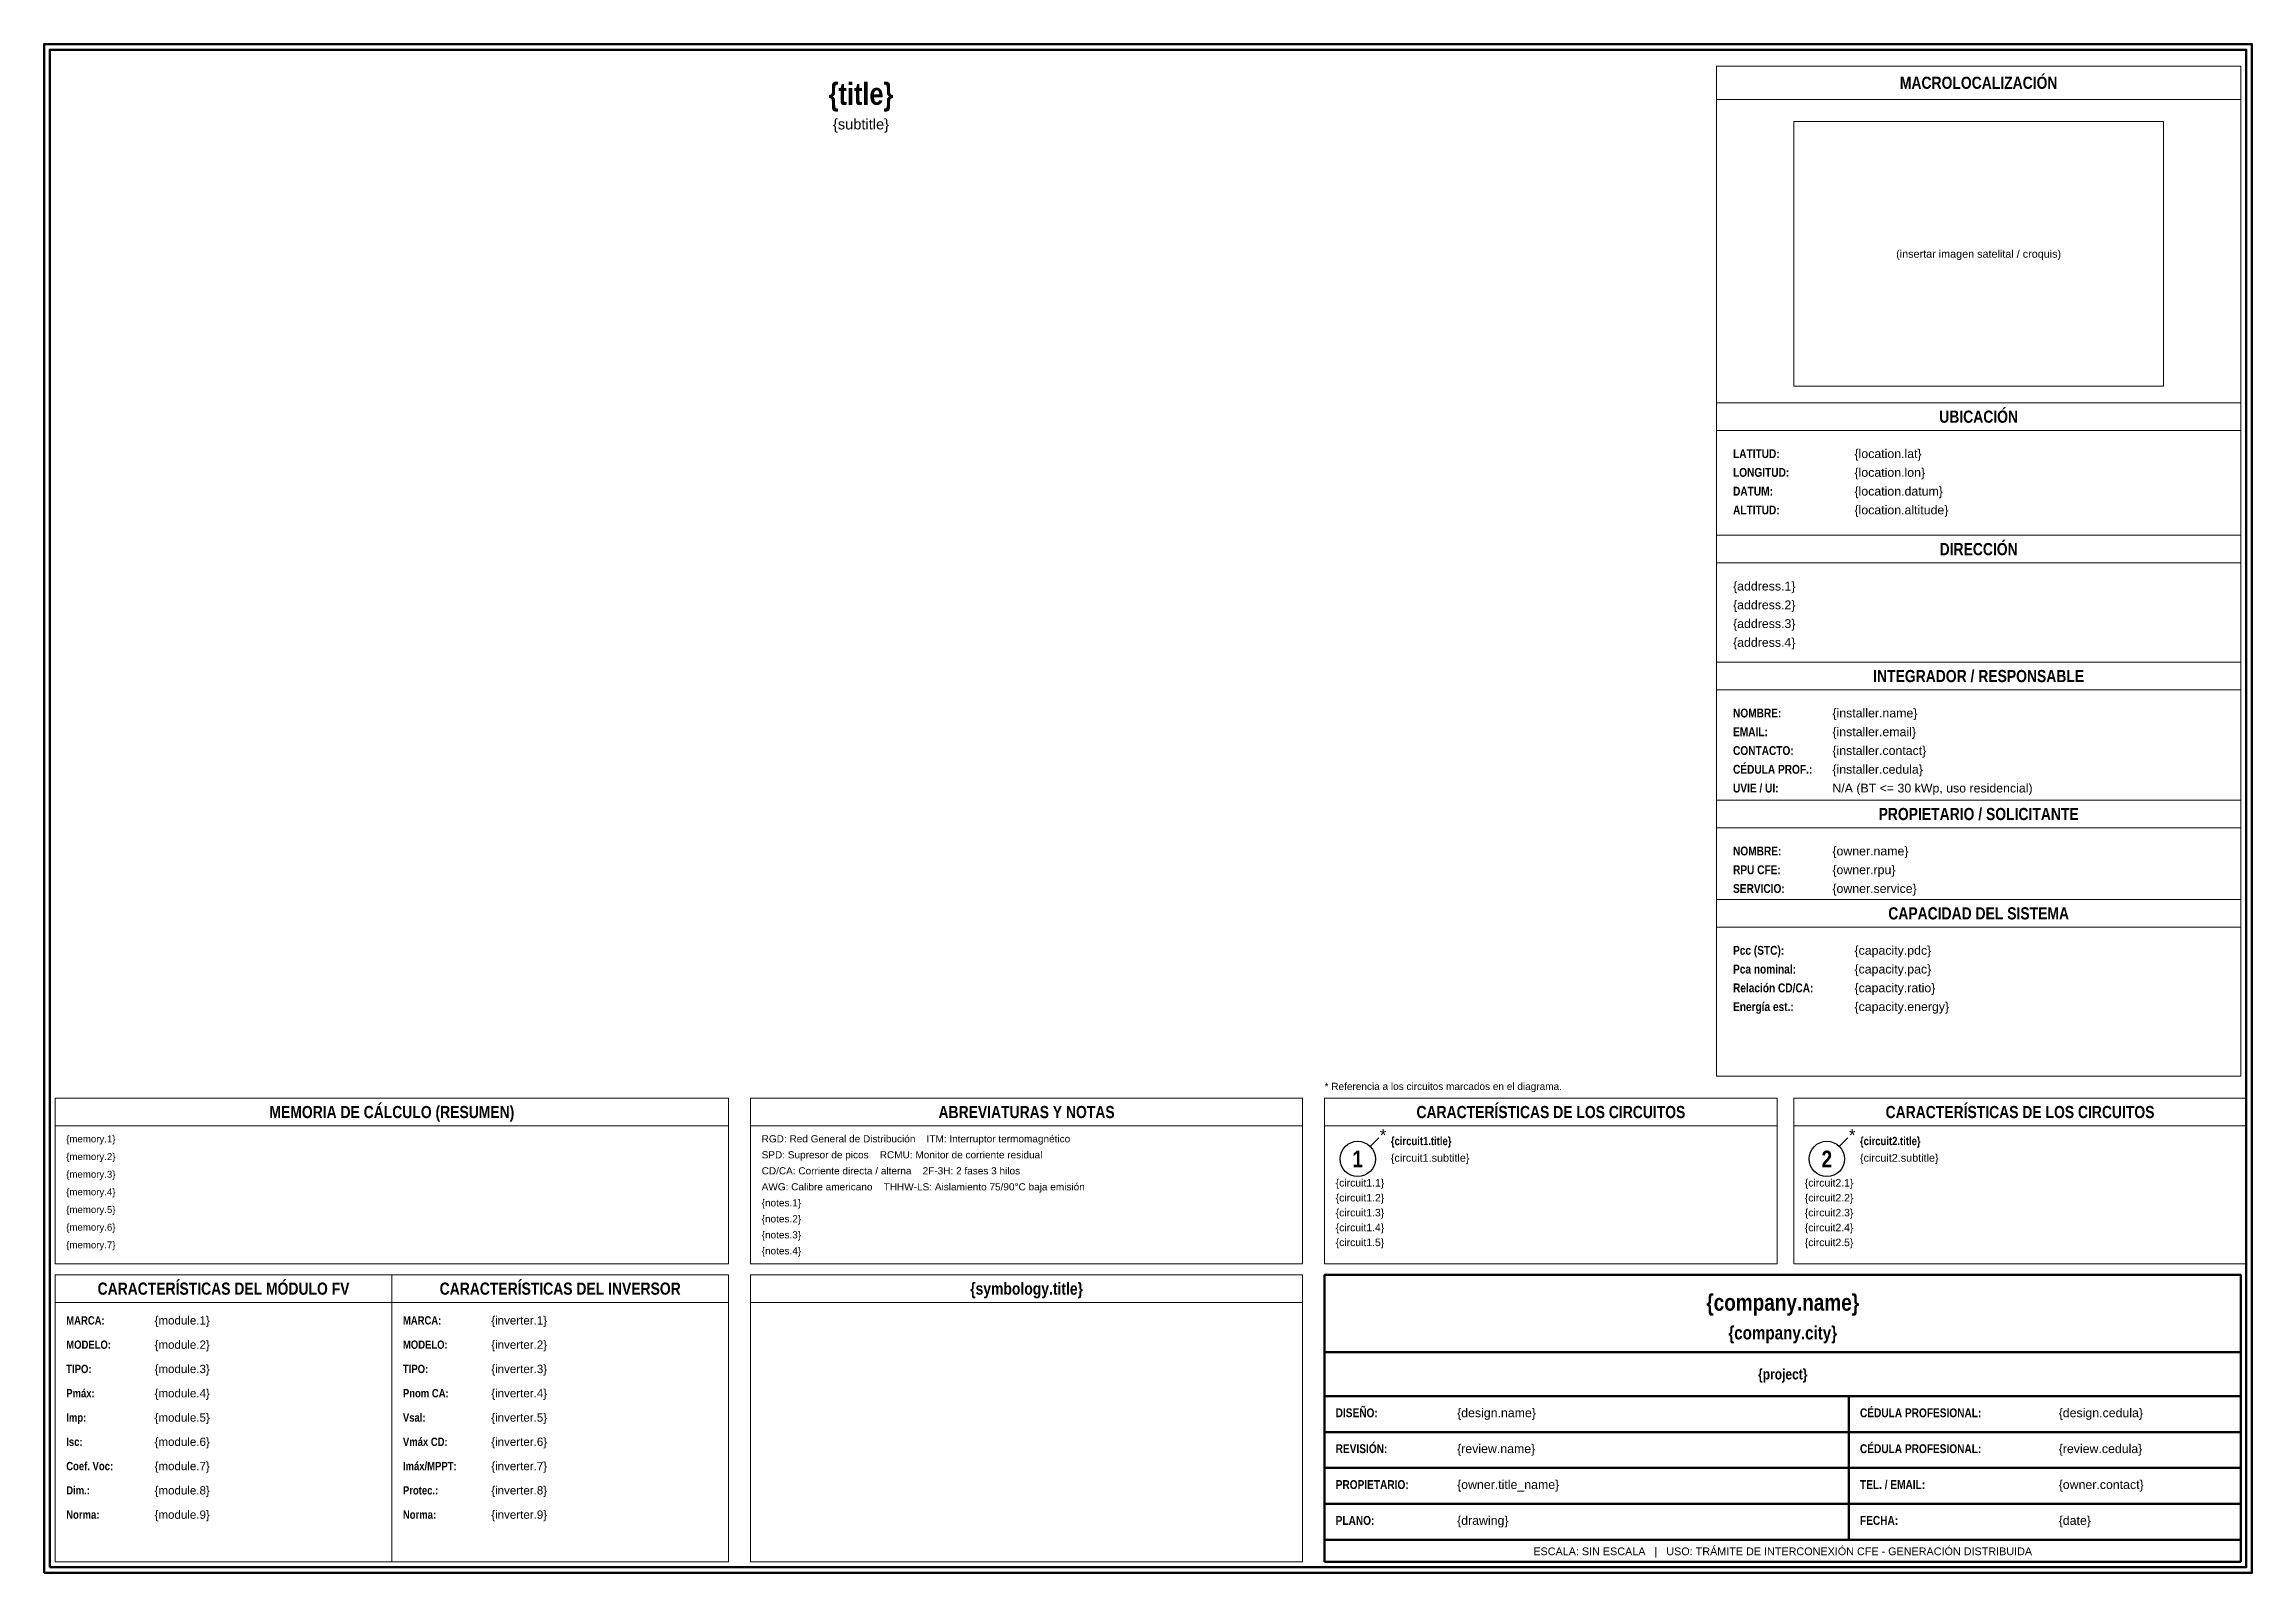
# Model space of a CAD drawing. Header units: millimetres. Extents: x 10 to 410, y 10 to 287.
import ezdxf
from ezdxf.enums import TextEntityAlignment as Align

# ---------------------------------------------------------------- set-up
doc = ezdxf.new("R2010")
doc.units = ezdxf.units.MM
for name, color, linetype, lineweight in [('E-ANNO-NOTE', 7, 'CONTINUOUS', 18), ('E-ANNO-TABL', 7, 'CONTINUOUS', 18), ('E-ANNO-TAGS', 7, 'CONTINUOUS', 25), ('G-ANNO-TTLB', 7, 'CONTINUOUS', 70)]:
    doc.layers.add(name, color=color, linetype=linetype, lineweight=lineweight)
doc.styles.add('OpenSans', font='arial.ttf')
doc.styles.add('OpenSansCondensed-Bold', font='ARIALNB.TTF')

msp = doc.modelspace()

# ---------------------------------------------------------------- linework, layer by layer
at = {"layer": 'E-ANNO-TABL', "lineweight": 18}
for points in [[(313, 100), (408, 100), (408, 283), (313, 283)], [(313, 277), (408, 277), (408, 283), (313, 283)], [(327, 225), (394, 225), (394, 273), (327, 273)], [(313, 217), (408, 217), (408, 222), (313, 222)], [(313, 193), (408, 193), (408, 198), (313, 198)], [(313, 170), (408, 170), (408, 175), (313, 175)], [(313, 145), (408, 145), (408, 150), (313, 150)], [(313, 127), (408, 127), (408, 132), (313, 132)], [(12, 66), (134, 66), (134, 96), (12, 96)], [(12, 91), (134, 91), (134, 96), (12, 96)], [(138, 66), (238, 66), (238, 96), (138, 96)], [(138, 91), (238, 91), (238, 96), (138, 96)], [(242, 66), (324, 66), (324, 96), (242, 96)], [(242, 91), (324, 91), (324, 96), (242, 96)], [(327, 66), (409, 66), (409, 96), (327, 96)], [(327, 91), (409, 91), (409, 96), (327, 96)], [(12, 12), (73, 12), (73, 64), (12, 64)], [(12, 59), (73, 59), (73, 64), (12, 64)], [(73, 12), (134, 12), (134, 64), (73, 64)], [(73, 59), (134, 59), (134, 64), (73, 64)], [(138, 12), (238, 12), (238, 64), (138, 64)], [(138, 59), (238, 59), (238, 64), (138, 64)]]:
    msp.add_lwpolyline(points, close=True, dxfattribs=at)
at = {"layer": 'E-ANNO-TAGS', "lineweight": 30}
for p, q in [((250.3, 87.3), (251.8, 88.8)), ((335.3, 87.3), (336.8, 88.8))]:
    msp.add_line(p, q, dxfattribs=at)
at = {"layer": 'E-ANNO-TAGS'}
for centre in [(248, 85), (333, 85)]:
    msp.add_circle(centre, 3.2, dxfattribs=at)
at = {"layer": 'G-ANNO-TTLB', "lineweight": 50}
for p, q in [((242, 50), (408, 50)), ((242, 42), (408, 42)), ((337, 35.5), (337, 42)), ((242, 35.5), (408, 35.5)), ((337, 29), (337, 35.5)), ((242, 29), (408, 29)), ((337, 22.5), (337, 29)), ((242, 22.5), (408, 22.5)), ((337, 16), (337, 22.5)), ((242, 16), (408, 16))]:
    msp.add_line(p, q, dxfattribs=at)
for points in [[(10, 10), (410, 10), (410, 287), (10, 287)], [(11, 11), (409, 11), (409, 286), (11, 286)], [(242, 12), (408, 12), (408, 64), (242, 64)]]:
    msp.add_lwpolyline(points, close=True, dxfattribs=at)

# ---------------------------------------------------------------- texts
at = {"layer": 'E-ANNO-NOTE'}
for s, height, style, p in [('{title}', 4, 'OpenSansCondensed-Bold', (158, 278)), ('MACROLOCALIZACIÓN', 2.2, 'OpenSansCondensed-Bold', (360.5, 280)), ('{subtitle}', 1.9, 'OpenSans', (158, 272.5)), ('(insertar imagen satelital / croquis)', 1.4, 'OpenSans', (360.5, 249)), ('UBICACIÓN', 2.2, 'OpenSansCondensed-Bold', (360.5, 219.5)), ('DIRECCIÓN', 2.2, 'OpenSansCondensed-Bold', (360.5, 195.5)), ('INTEGRADOR / RESPONSABLE', 2.2, 'OpenSansCondensed-Bold', (360.5, 172.5)), ('PROPIETARIO / SOLICITANTE', 2.2, 'OpenSansCondensed-Bold', (360.5, 147.5)), ('CAPACIDAD DEL SISTEMA', 2.2, 'OpenSansCondensed-Bold', (360.5, 129.5)), ('MEMORIA DE CÁLCULO (RESUMEN)', 2.2, 'OpenSansCondensed-Bold', (73, 93.5)), ('ABREVIATURAS Y NOTAS', 2.2, 'OpenSansCondensed-Bold', (188, 93.5)), ('CARACTERÍSTICAS DE LOS CIRCUITOS', 2.2, 'OpenSansCondensed-Bold', (283, 93.5)), ('CARACTERÍSTICAS DE LOS CIRCUITOS', 2.2, 'OpenSansCondensed-Bold', (368, 93.5)), ('1', 3, 'OpenSansCondensed-Bold', (248, 85)), ('2', 3, 'OpenSansCondensed-Bold', (333, 85)), ('CARACTERÍSTICAS DEL MÓDULO FV', 2.2, 'OpenSansCondensed-Bold', (42.5, 61.5)), ('CARACTERÍSTICAS DEL INVERSOR', 2.2, 'OpenSansCondensed-Bold', (103.5, 61.5)), ('{symbology.title}', 2.2, 'OpenSansCondensed-Bold', (188, 61.5)), ('{company.name}', 3, 'OpenSansCondensed-Bold', (325, 59)), ('{company.city}', 2.4, 'OpenSansCondensed-Bold', (325, 53.5)), ('{project}', 1.9, 'OpenSansCondensed-Bold', (325, 46)), ('ESCALA: SIN ESCALA   |   USO: TRÁMITE DE INTERCONEXIÓN CFE - GENERACIÓN DISTRIBUIDA', 1.4, 'OpenSans', (325, 13.9))]:
    msp.add_text(s, height=height, dxfattribs=dict(at, style=style)).set_placement(p, align=Align.MIDDLE_CENTER)
for s, height, style, p in [('LATITUD:', 1.6, 'OpenSansCondensed-Bold', (316, 212)), ('{location.lat}', 1.6, 'OpenSans', (338, 212)), ('LONGITUD:', 1.6, 'OpenSansCondensed-Bold', (316, 208.6)), ('{location.lon}', 1.6, 'OpenSans', (338, 208.6)), ('DATUM:', 1.6, 'OpenSansCondensed-Bold', (316, 205.2)), ('{location.datum}', 1.6, 'OpenSans', (338, 205.2)), ('ALTITUD:', 1.6, 'OpenSansCondensed-Bold', (316, 201.8)), ('{location.altitude}', 1.6, 'OpenSans', (338, 201.8)), ('{address.1}', 1.6, 'OpenSans', (316, 188)), ('{address.2}', 1.6, 'OpenSans', (316, 184.6)), ('{address.3}', 1.6, 'OpenSans', (316, 181.2)), ('{address.4}', 1.6, 'OpenSans', (316, 177.8)), ('NOMBRE:', 1.6, 'OpenSansCondensed-Bold', (316, 165)), ('{installer.name}', 1.6, 'OpenSans', (334, 165)), ('EMAIL:', 1.6, 'OpenSansCondensed-Bold', (316, 161.6)), ('{installer.email}', 1.6, 'OpenSans', (334, 161.6)), ('CONTACTO:', 1.6, 'OpenSansCondensed-Bold', (316, 158.2)), ('CÉDULA PROF.:', 1.6, 'OpenSansCondensed-Bold', (316, 154.8)), ('{installer.contact}', 1.6, 'OpenSans', (334, 158.2)), ('{installer.cedula}', 1.6, 'OpenSans', (334, 154.8)), ('UVIE / UI:', 1.6, 'OpenSansCondensed-Bold', (316, 151.4)), ('N/A (BT <= 30 kWp, uso residencial)', 1.6, 'OpenSans', (334, 151.4)), ('NOMBRE:', 1.6, 'OpenSansCondensed-Bold', (316, 140)), ('{owner.name}', 1.6, 'OpenSans', (334, 140)), ('RPU CFE:', 1.6, 'OpenSansCondensed-Bold', (316, 136.6)), ('{owner.rpu}', 1.6, 'OpenSans', (334, 136.6)), ('SERVICIO:', 1.6, 'OpenSansCondensed-Bold', (316, 133.2)), ('{owner.service}', 1.6, 'OpenSans', (334, 133.2)), ('Pcc (STC):', 1.6, 'OpenSansCondensed-Bold', (316, 122)), ('Pca nominal:', 1.6, 'OpenSansCondensed-Bold', (316, 118.6)), ('{capacity.pdc}', 1.6, 'OpenSans', (338, 122)), ('{capacity.pac}', 1.6, 'OpenSans', (338, 118.6)), ('Relación CD/CA:', 1.6, 'OpenSansCondensed-Bold', (316, 115.2)), ('{capacity.ratio}', 1.6, 'OpenSans', (338, 115.2)), ('Energía est.:', 1.6, 'OpenSansCondensed-Bold', (316, 111.8)), ('{capacity.energy}', 1.6, 'OpenSans', (338, 111.8)), ('* Referencia a los circuitos marcados en el diagrama.', 1.3, 'OpenSans', (242, 97.5)), ('{memory.1}', 1.25, 'OpenSans', (14, 88)), ('RGD: Red General de Distribución    ITM: Interruptor termomagnético', 1.3, 'OpenSans', (140, 88)), ('*', 2.2, 'OpenSans', (252, 88.2)), ('{circuit1.title}', 1.5, 'OpenSansCondensed-Bold', (254, 87.5)), ('*', 2.2, 'OpenSans', (337, 88.2)), ('{circuit2.title}', 1.5, 'OpenSansCondensed-Bold', (339, 87.5)), ('{memory.2}', 1.25, 'OpenSans', (14, 84.8)), ('SPD: Supresor de picos    RCMU: Monitor de corriente residual', 1.3, 'OpenSans', (140, 85.1)), ('{circuit1.subtitle}', 1.4, 'OpenSans', (254, 84.5)), ('{circuit2.subtitle}', 1.4, 'OpenSans', (339, 84.5)), ('{memory.3}', 1.25, 'OpenSans', (14, 81.6)), ('AWG: Calibre americano    THHW-LS: Aislamiento 75/90°C baja emisión', 1.3, 'OpenSans', (140, 79.3)), ('CD/CA: Corriente directa / alterna    2F-3H: 2 fases 3 hilos', 1.3, 'OpenSans', (140, 82.2)), ('{circuit1.1}', 1.35, 'OpenSans', (244, 80)), ('{circuit2.1}', 1.35, 'OpenSans', (329, 80)), ('{memory.4}', 1.25, 'OpenSans', (14, 78.4)), ('{memory.5}', 1.25, 'OpenSans', (14, 75.2)), ('{notes.1}', 1.3, 'OpenSans', (140, 76.4)), ('{circuit1.2}', 1.35, 'OpenSans', (244, 77.3)), ('{circuit1.3}', 1.35, 'OpenSans', (244, 74.6)), ('{circuit2.2}', 1.35, 'OpenSans', (329, 77.3)), ('{circuit2.3}', 1.35, 'OpenSans', (329, 74.6)), ('{memory.6}', 1.25, 'OpenSans', (14, 72)), ('{notes.2}', 1.3, 'OpenSans', (140, 73.5)), ('{circuit1.4}', 1.35, 'OpenSans', (244, 71.9)), ('{circuit2.4}', 1.35, 'OpenSans', (329, 71.9)), ('{memory.7}', 1.25, 'OpenSans', (14, 68.8)), ('{notes.3}', 1.3, 'OpenSans', (140, 70.6)), ('{notes.4}', 1.3, 'OpenSans', (140, 67.7)), ('{circuit1.5}', 1.35, 'OpenSans', (244, 69.2)), ('{circuit2.5}', 1.35, 'OpenSans', (329, 69.2)), ('MARCA:', 1.5, 'OpenSansCondensed-Bold', (14, 55)), ('{module.1}', 1.5, 'OpenSans', (30, 55)), ('MARCA:', 1.5, 'OpenSansCondensed-Bold', (75, 55)), ('{inverter.1}', 1.5, 'OpenSans', (91, 55)), ('MODELO:', 1.5, 'OpenSansCondensed-Bold', (14, 50.6)), ('{module.2}', 1.5, 'OpenSans', (30, 50.6)), ('MODELO:', 1.5, 'OpenSansCondensed-Bold', (75, 50.6)), ('{inverter.2}', 1.5, 'OpenSans', (91, 50.6)), ('TIPO:', 1.5, 'OpenSansCondensed-Bold', (14, 46.2)), ('{module.3}', 1.5, 'OpenSans', (30, 46.2)), ('TIPO:', 1.5, 'OpenSansCondensed-Bold', (75, 46.2)), ('{inverter.3}', 1.5, 'OpenSans', (91, 46.2)), ('Pmáx:', 1.5, 'OpenSansCondensed-Bold', (14, 41.8)), ('{module.4}', 1.5, 'OpenSans', (30, 41.8)), ('Pnom CA:', 1.5, 'OpenSansCondensed-Bold', (75, 41.8)), ('{inverter.4}', 1.5, 'OpenSans', (91, 41.8)), ('DISEÑO:', 1.6, 'OpenSansCondensed-Bold', (244, 38.2)), ('CÉDULA PROFESIONAL:', 1.6, 'OpenSansCondensed-Bold', (339, 38.2)), ('Imp:', 1.5, 'OpenSansCondensed-Bold', (14, 37.4)), ('{module.5}', 1.5, 'OpenSans', (30, 37.4)), ('Vsal:', 1.5, 'OpenSansCondensed-Bold', (75, 37.4)), ('{inverter.5}', 1.5, 'OpenSans', (91, 37.4)), ('{design.name}', 1.6, 'OpenSans', (266, 38.2)), ('{design.cedula}', 1.6, 'OpenSans', (375, 38.2)), ('Isc:', 1.5, 'OpenSansCondensed-Bold', (14, 33)), ('{module.6}', 1.5, 'OpenSans', (30, 33)), ('Vmáx CD:', 1.5, 'OpenSansCondensed-Bold', (75, 33)), ('{inverter.6}', 1.5, 'OpenSans', (91, 33)), ('REVISIÓN:', 1.6, 'OpenSansCondensed-Bold', (244, 31.7)), ('{review.name}', 1.6, 'OpenSans', (266, 31.7)), ('CÉDULA PROFESIONAL:', 1.6, 'OpenSansCondensed-Bold', (339, 31.7)), ('{review.cedula}', 1.6, 'OpenSans', (375, 31.7)), ('Coef. Voc:', 1.5, 'OpenSansCondensed-Bold', (14, 28.6)), ('{module.7}', 1.5, 'OpenSans', (30, 28.6)), ('Imáx/MPPT:', 1.5, 'OpenSansCondensed-Bold', (75, 28.6)), ('{inverter.7}', 1.5, 'OpenSans', (91, 28.6)), ('Dim.:', 1.5, 'OpenSansCondensed-Bold', (14, 24.2)), ('{module.8}', 1.5, 'OpenSans', (30, 24.2)), ('Protec.:', 1.5, 'OpenSansCondensed-Bold', (75, 24.2)), ('{inverter.8}', 1.5, 'OpenSans', (91, 24.2)), ('PROPIETARIO:', 1.6, 'OpenSansCondensed-Bold', (244, 25.2)), ('{owner.title_name}', 1.6, 'OpenSans', (266, 25.2)), ('TEL. / EMAIL:', 1.6, 'OpenSansCondensed-Bold', (339, 25.2)), ('{owner.contact}', 1.6, 'OpenSans', (375, 25.2)), ('Norma:', 1.5, 'OpenSansCondensed-Bold', (14, 19.8)), ('{module.9}', 1.5, 'OpenSans', (30, 19.8)), ('Norma:', 1.5, 'OpenSansCondensed-Bold', (75, 19.8)), ('{inverter.9}', 1.5, 'OpenSans', (91, 19.8)), ('PLANO:', 1.6, 'OpenSansCondensed-Bold', (244, 18.7)), ('{drawing}', 1.6, 'OpenSans', (266, 18.7)), ('FECHA:', 1.6, 'OpenSansCondensed-Bold', (339, 18.7)), ('{date}', 1.6, 'OpenSans', (375, 18.7))]:
    msp.add_text(s, height=height, dxfattribs=dict(at, style=style)).set_placement(p)

doc.saveas('drawing.dxf')
